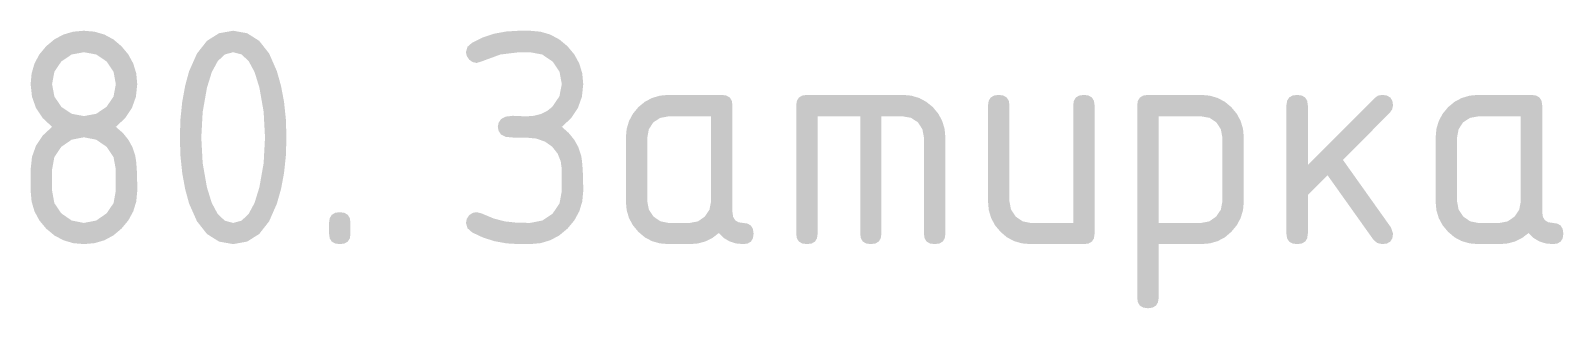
# Model space of a CAD drawing. Header units: millimetres. Extents: x 0 to 1189, y 0 to 841.
# Drawn here: x 1038.03 to 1059.82, y 693.28 to 697.21 of the extents above; entities that cross this region are included whole.
import ezdxf

# ---------------------------------------------------------------- set-up
doc = ezdxf.new("R2010")
doc.units = ezdxf.units.MM

msp = doc.modelspace()

# ---------------------------------------------------------------- hatches: boundary and pattern name
h = msp.add_hatch(color=7)
h.paths.add_polyline_path([(1038.784669, 694.487387), (1038.959679, 694.521907), (1039.106578, 694.622986), (1039.205453, 694.768025), (1039.237768, 694.944896), (1039.237768, 695.245308), (1039.205453, 695.420319), (1039.106578, 695.567218), (1038.959679, 695.668021), (1038.784669, 695.702266), (1038.609658, 695.668021), (1038.462759, 695.567218), (1038.363885, 695.421973), (1038.33157, 695.245308), (1038.33157, 694.944896), (1038.363885, 694.768025), (1038.462759, 694.622986), (1038.609658, 694.521907)])
h.paths.add_polyline_path([(1038.784669, 694.186975), (1038.632171, 694.200566), (1038.491973, 694.241545), (1038.363764, 694.310223), (1038.247234, 694.40691), (1038.150228, 694.52369), (1038.081387, 694.65158), (1038.040347, 694.79053), (1038.026748, 694.940486), (1038.026748, 695.245308), (1038.045851, 695.423824), (1038.103091, 695.584512), (1038.198365, 695.726907), (1038.33157, 695.850543), (1038.198365, 695.974411), (1038.103091, 696.11678), (1038.045851, 696.277338), (1038.026748, 696.455777), (1038.040347, 696.608283), (1038.081387, 696.748541), (1038.150228, 696.876914), (1038.247234, 696.993763), (1038.363764, 697.090682), (1038.491973, 697.159334), (1038.632171, 697.200185), (1038.784669, 697.213698), (1038.935245, 697.200185), (1039.075228, 697.159334), (1039.203325, 697.090682), (1039.318245, 696.993763), (1039.415621, 696.876914), (1039.485814, 696.748541), (1039.52831, 696.608283), (1039.54259, 696.455777), (1039.523487, 696.277338), (1039.466246, 696.11678), (1039.370972, 695.974411), (1039.237768, 695.850543), (1039.337951, 695.763425), (1039.416637, 695.666643), (1039.474652, 695.56025), (1039.512824, 695.444297), (1039.526312, 695.367359), (1039.535562, 695.257504), (1039.540884, 695.115092), (1039.54259, 694.940486), (1039.52831, 694.79053), (1039.485814, 694.65158), (1039.415621, 694.52369), (1039.318245, 694.40691), (1039.203325, 694.310223), (1039.075228, 694.241545), (1038.935245, 694.200566)])
h.paths.add_polyline_path([(1038.784669, 696.003229), (1038.959679, 696.035544), (1039.106578, 696.134418), (1039.205453, 696.280835), (1039.237768, 696.455777), (1039.205453, 696.631201), (1039.106578, 696.777687), (1038.959679, 696.876561), (1038.784669, 696.908876), (1038.609658, 696.876561), (1038.462759, 696.777687), (1038.363885, 696.631201), (1038.33157, 696.455777), (1038.363885, 696.280835), (1038.462759, 696.134418), (1038.609658, 696.035544)])
h = msp.add_hatch(color=7)
h.paths.add_polyline_path([(1041.359326, 695.698407), (1041.339758, 696.065103), (1041.278849, 696.409475), (1041.210472, 696.62866), (1041.125818, 696.784646), (1041.024523, 696.877896), (1040.906227, 696.908876), (1040.789559, 696.877827), (1040.688084, 696.784095), (1040.602525, 696.6268), (1040.533606, 696.405065), (1040.472696, 696.059591), (1040.453128, 695.698407), (1040.472696, 695.335294), (1040.533606, 694.991198), (1040.601982, 694.771323), (1040.686637, 694.613822), (1040.787931, 694.519056), (1040.906227, 694.487387), (1041.024523, 694.519056), (1041.125818, 694.613822), (1041.210472, 694.771323), (1041.278849, 694.991198), (1041.339758, 695.335294)])
h.paths.add_polyline_path([(1041.664148, 695.698407), (1041.655441, 695.437286), (1041.629628, 695.194045), (1041.587176, 694.968994), (1041.528549, 694.762444), (1041.417746, 694.510211), (1041.276299, 694.330429), (1041.105397, 694.222787), (1040.906227, 694.186975), (1040.705361, 694.222787), (1040.534157, 694.330429), (1040.392305, 694.510211), (1040.279496, 694.762444), (1040.223418, 694.968994), (1040.182275, 695.194045), (1040.156945, 695.437286), (1040.148306, 695.698407), (1040.156945, 695.961836), (1040.182275, 696.206352), (1040.223418, 696.431851), (1040.279496, 696.638229), (1040.392305, 696.890694), (1040.534157, 697.070451), (1040.705361, 697.177964), (1040.906227, 697.213698), (1041.105397, 697.177964), (1041.276299, 697.070451), (1041.417746, 696.890694), (1041.528549, 696.638229), (1041.587176, 696.42999), (1041.629628, 696.204698), (1041.655441, 695.961216)])
h = msp.add_hatch(color=7)
h.dxf.hatch_style = 2
h.paths.add_polyline_path([(1044.974304, 696.908876), (1044.707033, 696.876561), (1044.436869, 696.777687), (1044.369069, 696.756741), (1044.311399, 696.768729), (1044.263236, 696.803043), (1044.228647, 696.854512), (1044.216383, 696.908876), (1044.238707, 696.986391), (1044.30568, 697.044475), (1044.457126, 697.119053), (1044.619321, 697.171875), (1044.791852, 697.203302), (1044.974304, 697.213698), (1045.126439, 697.213698), (1045.276628, 697.200185), (1045.415552, 697.159334), (1045.543313, 697.090682), (1045.660016, 696.993763), (1045.757624, 696.876914), (1045.827792, 696.748541), (1045.870158, 696.608283), (1045.88436, 696.455777), (1045.865335, 696.277338), (1045.808224, 696.11678), (1045.712975, 695.974411), (1045.579538, 695.850543), (1045.677861, 695.763425), (1045.756754, 695.666643), (1045.815803, 695.56025), (1045.854595, 695.444297), (1045.866454, 695.367359), (1045.875885, 695.257504), (1045.882112, 695.115092), (1045.88436, 694.940486), (1045.870158, 694.79053), (1045.827792, 694.65158), (1045.757624, 694.52369), (1045.660016, 694.40691), (1045.543313, 694.310223), (1045.415552, 694.241545), (1045.276628, 694.200566), (1045.126439, 694.186975), (1044.974304, 694.186975), (1044.794332, 694.19731), (1044.622628, 694.228316), (1044.459607, 694.279992), (1044.30568, 694.352339), (1044.238707, 694.411802), (1044.216383, 694.487387), (1044.228647, 694.547263), (1044.263236, 694.59763), (1044.311399, 694.630014), (1044.369069, 694.640074), (1044.436869, 694.622986), (1044.611742, 694.550019), (1044.770905, 694.508885), (1044.917253, 694.493382), (1045.126439, 694.487387), (1045.301864, 694.521356), (1045.448349, 694.618576), (1045.547223, 694.765475), (1045.579538, 694.940486), (1045.579538, 695.245308), (1045.564311, 695.362235), (1045.520558, 695.469653), (1045.441855, 695.56981), (1045.339897, 695.641287), (1045.214995, 695.684136), (1045.067459, 695.698407), (1044.974304, 695.698407), (1044.889417, 695.698407), (1044.782205, 695.708467), (1044.716335, 695.740851), (1044.681746, 695.790736), (1044.669482, 695.850543), (1044.681746, 695.910418), (1044.716335, 695.960786), (1044.779518, 695.995099), (1044.881148, 696.007088), (1044.969894, 696.003229), (1045.071869, 695.99882), (1045.185195, 696.007527), (1045.284776, 696.033339), (1045.37092, 696.075792), (1045.443939, 696.134418), (1045.545225, 696.282489), (1045.579538, 696.455777), (1045.547223, 696.631201), (1045.448349, 696.777687), (1045.30021, 696.876561), (1045.126439, 696.908876)])
h = msp.add_hatch(color=7)
h.paths.add_polyline_path([(1047.701433, 695.99882), (1047.096199, 695.99882), (1046.978445, 695.977047), (1046.880122, 695.913932), (1046.817008, 695.815678), (1046.795235, 695.698407), (1046.795235, 694.792209), (1046.817559, 694.676592), (1046.884532, 694.576684), (1046.982304, 694.509711), (1047.096199, 694.487387), (1047.400469, 694.487387), (1047.516018, 694.509711), (1047.612136, 694.576684), (1047.679109, 694.674938), (1047.701433, 694.792209)])
h.paths.add_polyline_path([(1048.306667, 694.335252), (1048.297219, 694.269063), (1048.269116, 694.222873), (1048.222719, 694.195803), (1048.15839, 694.186975), (1048.055994, 694.196552), (1047.964294, 694.22556), (1047.882826, 694.274411), (1047.811125, 694.34352), (1047.721458, 694.274411), (1047.623367, 694.22556), (1047.516492, 694.196552), (1047.400469, 694.186975), (1047.096199, 694.186975), (1046.973786, 694.197439), (1046.86145, 694.22935), (1046.759552, 694.283481), (1046.668456, 694.360608), (1046.590639, 694.453625), (1046.534993, 694.555738), (1046.501566, 694.668186), (1046.490413, 694.792209), (1046.490413, 695.698407), (1046.501566, 695.82057), (1046.534993, 695.933225), (1046.590639, 696.036371), (1046.668456, 696.130009), (1046.759552, 696.205275), (1046.86145, 696.259613), (1046.973786, 696.292557), (1047.096199, 696.303642), (1047.853568, 696.303642), (1047.920446, 696.294193), (1047.968152, 696.26609), (1047.996738, 696.219693), (1048.006255, 696.155365), (1048.006255, 694.640074), (1048.015763, 694.573196), (1048.044289, 694.52549), (1048.091831, 694.496904), (1048.15839, 694.487387), (1048.222719, 694.477879), (1048.269116, 694.449353), (1048.297219, 694.401811)])
h = msp.add_hatch(color=7)
h.dxf.hatch_style = 2
h.paths.add_polyline_path([(1049.065366, 696.303642), (1050.428521, 696.303642), (1050.549995, 696.292557), (1050.661134, 696.259613), (1050.762764, 696.205275), (1050.855713, 696.130009), (1050.933529, 696.036371), (1050.989176, 695.933225), (1051.022602, 695.82057), (1051.033756, 695.698407), (1051.033756, 694.335252), (1051.024239, 694.269063), (1050.995653, 694.222873), (1050.947947, 694.195803), (1050.881069, 694.186975), (1050.81451, 694.195803), (1050.766967, 694.222873), (1050.738442, 694.269063), (1050.728934, 694.335252), (1050.728934, 695.698407), (1050.707161, 695.815678), (1050.644046, 695.913932), (1050.545792, 695.9787), (1050.428521, 695.99882), (1050.123699, 695.99882), (1050.123699, 694.335252), (1050.114182, 694.269063), (1050.085596, 694.222873), (1050.03789, 694.195803), (1049.971013, 694.186975), (1049.906917, 694.195803), (1049.860494, 694.222873), (1049.832261, 694.269063), (1049.822736, 694.335252), (1049.822736, 695.99882), (1049.217501, 695.99882), (1049.217501, 694.335252), (1049.207993, 694.269063), (1049.179467, 694.222873), (1049.131925, 694.195803), (1049.065366, 694.186975), (1048.998488, 694.195803), (1048.950782, 694.222873), (1048.922196, 694.269063), (1048.912679, 694.335252), (1048.912679, 696.155365), (1048.922196, 696.219693), (1048.950782, 696.26609), (1048.998488, 696.294193)])
h = msp.add_hatch(color=7)
h.dxf.hatch_style = 2
h.paths.add_polyline_path([(1053.15573, 696.155365), (1053.15573, 694.335252), (1053.146213, 694.269063), (1053.117628, 694.222873), (1053.069922, 694.195803), (1053.003044, 694.186975), (1052.245674, 694.186975), (1052.123261, 694.197439), (1052.010925, 694.22935), (1051.909028, 694.283481), (1051.817931, 694.360608), (1051.740115, 694.453625), (1051.684468, 694.555738), (1051.651042, 694.668186), (1051.639888, 694.792209), (1051.639888, 696.155365), (1051.649405, 696.219693), (1051.677991, 696.26609), (1051.725697, 696.294193), (1051.792575, 696.303642), (1051.859134, 696.294193), (1051.906677, 696.26609), (1051.935202, 696.219693), (1051.94471, 696.155365), (1051.94471, 694.792209), (1051.967035, 694.676592), (1052.034007, 694.576684), (1052.131779, 694.509711), (1052.245674, 694.487387), (1052.850908, 694.487387), (1052.850908, 696.155365), (1052.860417, 696.219693), (1052.888942, 696.26609), (1052.936485, 696.294193), (1053.003044, 696.303642), (1053.069922, 696.294193), (1053.117628, 696.26609), (1053.146213, 696.219693)])
h = msp.add_hatch(color=7)
h.paths.add_polyline_path([(1053.761447, 696.155365), (1053.770964, 696.219693), (1053.79955, 696.26609), (1053.847256, 696.294193), (1053.914134, 696.303642), (1054.671504, 696.303642), (1054.793916, 696.292557), (1054.906252, 696.259613), (1055.00815, 696.205275), (1055.099247, 696.130009), (1055.177063, 696.036371), (1055.23271, 695.933225), (1055.266136, 695.82057), (1055.277289, 695.698407), (1055.277289, 694.792209), (1055.266136, 694.670046), (1055.23271, 694.557392), (1055.177063, 694.454245), (1055.099247, 694.360608), (1055.00815, 694.283481), (1054.906252, 694.22935), (1054.793916, 694.197439), (1054.671504, 694.186975), (1054.066269, 694.186975), (1054.066269, 693.425195), (1054.056761, 693.360867), (1054.028235, 693.31447), (1053.980693, 693.286367), (1053.914134, 693.276918), (1053.847256, 693.286367), (1053.79955, 693.31447), (1053.770964, 693.360867), (1053.761447, 693.425195)])
h.paths.add_polyline_path([(1054.066269, 695.99882), (1054.066269, 694.487387), (1054.671504, 694.487387), (1054.787052, 694.509711), (1054.88317, 694.576684), (1054.950143, 694.674938), (1054.972467, 694.792209), (1054.972467, 695.698407), (1054.950694, 695.815678), (1054.88758, 695.913932), (1054.789257, 695.9787), (1054.671504, 695.99882)])
h = msp.add_hatch(color=7)
h.dxf.hatch_style = 2
h.paths.add_polyline_path([(1056.187828, 695.308698), (1057.140328, 696.261198), (1057.186837, 696.293582), (1057.246161, 696.303642), (1057.313039, 696.294193), (1057.360745, 696.26609), (1057.389331, 696.219693), (1057.398848, 696.155365), (1057.386583, 696.097694), (1057.351995, 696.049531), (1056.687229, 695.380907), (1057.369082, 694.423997), (1057.398848, 694.335252), (1057.389331, 694.269063), (1057.360745, 694.222873), (1057.313039, 694.195803), (1057.246161, 694.186975), (1057.173263, 694.202753), (1057.119382, 694.250365), (1056.467294, 695.164831), (1056.187828, 694.881506), (1056.187828, 694.335252), (1056.178319, 694.269063), (1056.149794, 694.222873), (1056.102252, 694.195803), (1056.035692, 694.186975), (1055.968815, 694.195803), (1055.921109, 694.222873), (1055.892523, 694.269063), (1055.883006, 694.335252), (1055.883006, 696.155365), (1055.892523, 696.219693), (1055.921109, 696.26609), (1055.968815, 696.294193), (1056.035692, 696.303642), (1056.102252, 696.294193), (1056.149794, 696.26609), (1056.178319, 696.219693), (1056.187828, 696.155365)])
h = msp.add_hatch(color=7)
h.paths.add_polyline_path([(1059.215584, 695.99882), (1058.61035, 695.99882), (1058.492597, 695.977047), (1058.394274, 695.913932), (1058.33116, 695.815678), (1058.309387, 695.698407), (1058.309387, 694.792209), (1058.331711, 694.676592), (1058.398683, 694.576684), (1058.496455, 694.509711), (1058.61035, 694.487387), (1058.914621, 694.487387), (1059.030169, 694.509711), (1059.126288, 694.576684), (1059.19326, 694.674938), (1059.215584, 694.792209)])
h.paths.add_polyline_path([(1059.820819, 694.335252), (1059.811371, 694.269063), (1059.783267, 694.222873), (1059.73687, 694.195803), (1059.672542, 694.186975), (1059.570145, 694.196552), (1059.478445, 694.22556), (1059.396977, 694.274411), (1059.325276, 694.34352), (1059.235609, 694.274411), (1059.137519, 694.22556), (1059.030643, 694.196552), (1058.914621, 694.186975), (1058.61035, 694.186975), (1058.487937, 694.197439), (1058.375601, 694.22935), (1058.273704, 694.283481), (1058.182607, 694.360608), (1058.104791, 694.453625), (1058.049144, 694.555738), (1058.015718, 694.668186), (1058.004564, 694.792209), (1058.004564, 695.698407), (1058.015718, 695.82057), (1058.049144, 695.933225), (1058.104791, 696.036371), (1058.182607, 696.130009), (1058.273704, 696.205275), (1058.375601, 696.259613), (1058.487937, 696.292557), (1058.61035, 696.303642), (1059.36772, 696.303642), (1059.434598, 696.294193), (1059.482304, 696.26609), (1059.510889, 696.219693), (1059.520406, 696.155365), (1059.520406, 694.640074), (1059.529915, 694.573196), (1059.55844, 694.52549), (1059.605983, 694.496904), (1059.672542, 694.487387), (1059.73687, 694.477879), (1059.783267, 694.449353), (1059.811371, 694.401811)])
h = msp.add_hatch(color=7)
h.dxf.hatch_style = 2
h.paths.add_polyline_path([(1042.269865, 694.487387), (1042.279382, 694.554265), (1042.307968, 694.601971), (1042.355674, 694.630557), (1042.422552, 694.640074), (1042.489111, 694.630557), (1042.536653, 694.601971), (1042.565179, 694.554265), (1042.574687, 694.487387), (1042.574687, 694.335252), (1042.565179, 694.269063), (1042.536653, 694.222873), (1042.489111, 694.195803), (1042.422552, 694.186975), (1042.355674, 694.195803), (1042.307968, 694.222873), (1042.279382, 694.269063), (1042.269865, 694.335252)])

doc.saveas('drawing.dxf')
